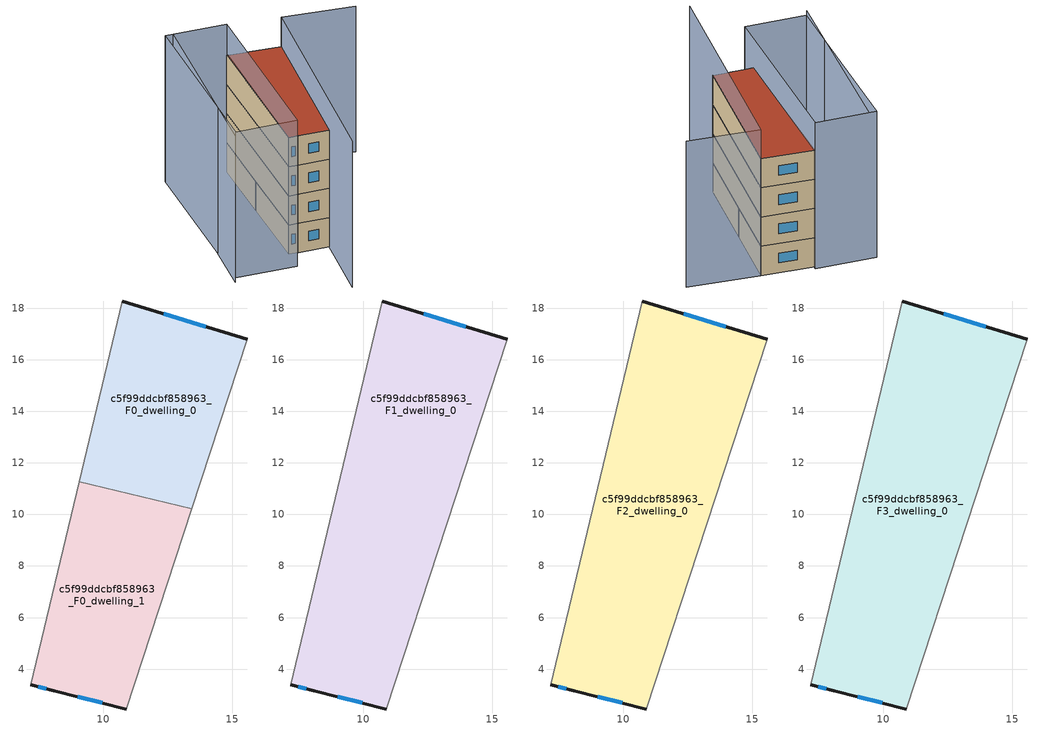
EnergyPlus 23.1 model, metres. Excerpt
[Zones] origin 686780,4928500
c5f99ddcbf858963_F0_dwelling_0
 floor ground (EU_floor_Construction): 15.58,16.79 13.42,10.22 9.05,11.26 10.73,18.28 z0
 wall outside (EU_wall_Construction): 15.58,16.79 10.73,18.28 z0:3
 wall adiabatic (EU_wall_Construction): 10.73,18.28 9.05,11.26 / 13.42,10.22 15.58,16.79 z0:3
 wall to c5f99ddcbf858963_F0_dwelling_1 (EU_wall_Construction): 9.05,11.26 13.42,10.22 z0:3
 window (EU_Window_Construction): 13.96,17.28 12.34,17.78 z1:2
c5f99ddcbf858963_F0_dwelling_1
 floor ground (EU_floor_Construction): 13.42,10.22 10.88,2.46 8.08,3.17 7.18,3.39 9.05,11.26 z0
 wall outside (EU_wall_Construction): 7.18,3.39 8.08,3.17 10.88,2.46 z0:3
 wall adiabatic (EU_wall_Construction): 9.05,11.26 7.18,3.39 / 10.88,2.46 13.42,10.22 z0:3
 window (EU_Window_Construction): 9.01,2.93 9.94,2.69 / 7.48,3.32 7.78,3.24 z1:2
c5f99ddcbf858963_F1_dwelling_0
 floor to c5f99ddcbf858963_F0_dwelling_0 (EU_floor_Construction): 15.58,16.78 13.42,10.22 9.05,11.26 10.73,18.28 z3
 floor to c5f99ddcbf858963_F0_dwelling_1 (EU_floor_Construction): 13.42,10.22 10.88,2.46 8.08,3.17 7.18,3.39 9.05,11.26 z3
 wall outside (EU_wall_Construction): 7.18,3.39 8.08,3.17 10.88,2.46 / 15.58,16.79 10.73,18.28 z3:6
 wall adiabatic (EU_wall_Construction): 10.73,18.28 7.18,3.39 / 10.88,2.46 15.58,16.79 z3:6
 window (EU_Window_Construction): 7.48,3.32 7.78,3.24 / 13.96,17.28 12.34,17.78 / 9.01,2.93 9.94,2.69 z4:5
c5f99ddcbf858963_F2_dwelling_0
 floor to c5f99ddcbf858963_F1_dwelling_0 (EU_floor_Construction): 15.58,16.79 10.88,2.46 8.08,3.17 7.18,3.39 10.73,18.28 z6
 wall outside (EU_wall_Construction): 7.18,3.39 8.08,3.17 10.88,2.46 / 15.58,16.79 10.73,18.28 z6:9
 wall adiabatic (EU_wall_Construction): 10.73,18.28 7.18,3.39 / 10.88,2.46 15.58,16.79 z6:9
 window (EU_Window_Construction): 7.48,3.32 7.78,3.24 / 13.96,17.28 12.34,17.78 / 9.01,2.93 9.94,2.69 z7:8
c5f99ddcbf858963_F3_dwelling_0
 floor to c5f99ddcbf858963_F2_dwelling_0 (EU_floor_Construction): 15.58,16.79 10.88,2.46 8.08,3.17 7.18,3.39 10.73,18.28 z9
 wall outside (EU_wall_Construction): 7.18,3.39 8.08,3.17 10.88,2.46 / 15.58,16.79 10.73,18.28 z9:12
 wall adiabatic (EU_wall_Construction): 10.73,18.28 7.18,3.39 / 10.88,2.46 15.58,16.79 z9:12
 window (EU_Window_Construction): 7.48,3.32 7.78,3.24 / 13.96,17.28 12.34,17.78 / 9.01,2.93 9.94,2.69 z10:11
 roof outside (EU_roof_Construction): 10.88,2.46 15.58,16.79 10.73,18.28 7.18,3.39 8.08,3.17 z12
shading: 8.61,-4.45 15.6,16.85 / 15.6,16.85 22.13,14.71 / 5.99,19.72 0.58,2.1 / 1.01,2.67 5.3,19.94 / 5.3,19.94 10.93,18.54 / 10.93,18.54 6.65,1.27 / 6.65,1.27 1.01,2.67 z0:15
[Building]
EU S2 Campaign: North Axis=0; Terrain=City; Solar Distribution=FullExterior
[Site:Location]
Bologna: Latitude=44.5; Longitude=11.25; Time Zone=1; Elevation=37
[SizingPeriod:WeatherFileDays]
AnnualSizingPeriod: Begin Month=1; Begin Day of Month=1; End Month=12; End Day of Month=31; Day of Week for Start Day=Monday; Use Weather File Daylight Saving Period=No; Use Weather File Rain and Snow Indicators=No
[MATERIAL]
EU_InternalMass_Material: Roughness=MediumRough; Thickness=0.1; Conductivity=1; Density=1800; Specific Heat=900; Thermal Absorptance=0.9; Solar Absorptance=0.7; Visible Absorptance=0.7
[MATERIAL:NOMASS] Roughness=MediumRough; Thermal Absorptance=0.9; Solar Absorptance=0.7; Visible Absorptance=0.7
Name | Thermal Resistance
EU_wall_NoMass | 0.937881
EU_roof_NoMass | 0.548572
EU_floor_NoMass | 0.71348
[WINDOWMATERIAL:SIMPLEGLAZINGSYSTEM]
EU_Window_SimpleGlazing: UFactor=4.25633; Solar Heat Gain Coefficient=0.85; Visible Transmittance=0.85
[CONSTRUCTION]
EU_wall_Construction: EU_wall_NoMass
EU_roof_Construction: EU_roof_NoMass
EU_floor_Construction: EU_floor_NoMass
EU_InternalMass_Construction: EU_InternalMass_Material
EU_Window_Construction: EU_Window_SimpleGlazing
[ZONE] Type=1; Multiplier=1; Ceiling Height=autocalculate; Floor Area=autocalculate; Part of Total Floor Area=Yes
Name | Volume
c5f99ddcbf858963_F0_dwelling_0 | 101.182
c5f99ddcbf858963_F1_dwelling_0; c5f99ddcbf858963_F2_dwelling_0; c5f99ddcbf858963_F3_dwelling_0 | 202.353
c5f99ddcbf858963_F0_dwelling_1 | 101.18
[INTERNALMASS] Construction=EU_InternalMass_Construction
Name | Zone or ZoneList | Surface Area
c5f99ddcbf858963_F0_dwelling_0_EU_InternalMass | c5f99ddcbf858963_F0_dwelling_0 | 33.7272
c5f99ddcbf858963_F0_dwelling_1_EU_InternalMass | c5f99ddcbf858963_F0_dwelling_1 | 33.7262
c5f99ddcbf858963_F1_dwelling_0_EU_InternalMass | c5f99ddcbf858963_F1_dwelling_0 | 67.4507
c5f99ddcbf858963_F2_dwelling_0_EU_InternalMass | c5f99ddcbf858963_F2_dwelling_0 | 67.4507
c5f99ddcbf858963_F3_dwelling_0_EU_InternalMass | c5f99ddcbf858963_F3_dwelling_0 | 67.4507
[OTHEREQUIPMENT] Fuel Type=Electricity; Design Level Calculation Method=Watts/Area; Power per Zone Floor Area=1; Fraction Latent=0; Fraction Radiant=0; Fraction Lost=0; Carbon Dioxide Generation Rate=0; EndUse Subcategory=EU_Step8_InternalGains
Name | Zone or ZoneList or Space or SpaceList | Schedule
EU_Step8_InternalGain_c5f99ddcbf858963_F0_dwelling_0_f000 | c5f99ddcbf858963_F0_dwelling_0 | EU_Step8_GainSchedule_c5f99ddcbf858963_F0_dwelling_0_f000
EU_Step8_InternalGain_c5f99ddcbf858963_F0_dwelling_1_f000 | c5f99ddcbf858963_F0_dwelling_1 | EU_Step8_GainSchedule_c5f99ddcbf858963_F0_dwelling_1_f000
EU_Step8_InternalGain_c5f99ddcbf858963_F1_dwelling_0_f000 | c5f99ddcbf858963_F1_dwelling_0 | EU_Step8_GainSchedule_c5f99ddcbf858963_F1_dwelling_0_f000
EU_Step8_InternalGain_c5f99ddcbf858963_F2_dwelling_0_f000 | c5f99ddcbf858963_F2_dwelling_0 | EU_Step8_GainSchedule_c5f99ddcbf858963_F2_dwelling_0_f000
EU_Step8_InternalGain_c5f99ddcbf858963_F3_dwelling_0_f000 | c5f99ddcbf858963_F3_dwelling_0 | EU_Step8_GainSchedule_c5f99ddcbf858963_F3_dwelling_0_f000
[ZONEVENTILATION:DESIGNFLOWRATE] Schedule=EU_AlwaysOn; Design Flow Rate Calculation Method=AirChanges/Hour; Air Changes per Hour=0.687892; Ventilation Type=Natural; Fan Pressure Rise=0; Fan Total Efficiency=1; Constant Term Coefficient=1; Temperature Term Coefficient=0; Velocity Term Coefficient=0; Velocity Squared Term Coefficient=0; Minimum Indoor Temperature=-100; Maximum Indoor Temperature=100; Delta Temperature=-100; Minimum Outdoor Temperature=-100; Maximum Outdoor Temperature=100; Maximum Wind Speed=40
Name | Zone or ZoneList or Space or SpaceList
EU_ConstantAir_c5f99ddcbf858963_F0_dwelling_0 | c5f99ddcbf858963_F0_dwelling_0
EU_ConstantAir_c5f99ddcbf858963_F0_dwelling_1 | c5f99ddcbf858963_F0_dwelling_1
EU_ConstantAir_c5f99ddcbf858963_F1_dwelling_0 | c5f99ddcbf858963_F1_dwelling_0
EU_ConstantAir_c5f99ddcbf858963_F2_dwelling_0 | c5f99ddcbf858963_F2_dwelling_0
EU_ConstantAir_c5f99ddcbf858963_F3_dwelling_0 | c5f99ddcbf858963_F3_dwelling_0
[HVACTEMPLATE:THERMOSTAT] Constant Heating Setpoint=20; Constant Cooling Setpoint=50
EU_HeatOnly_c5f99ddcbf858963_F0_dwelling_0; EU_HeatOnly_c5f99ddcbf858963_F0_dwelling_1; EU_HeatOnly_c5f99ddcbf858963_F1_dwelling_0; EU_HeatOnly_c5f99ddcbf858963_F2_dwelling_0; EU_HeatOnly_c5f99ddcbf858963_F3_dwelling_0
[HVACTEMPLATE:ZONE:IDEALLOADSAIRSYSTEM] System Availability Schedule=EU_AlwaysOn; Maximum Heating Supply Air Temperature=50; Minimum Cooling Supply Air Temperature=13; Maximum Heating Supply Air Humidity Ratio=0.0156; Minimum Cooling Supply Air Humidity Ratio=0.0077; Heating Limit=NoLimit; Cooling Limit=NoLimit; Heating Availability Schedule=EU_AlwaysOn; Cooling Availability Schedule=EU_CoolingOff; Dehumidification Control Type=ConstantSensibleHeatRatio; Cooling Sensible Heat Ratio=0.7; Dehumidification Setpoint=60; Humidification Control Type=None; Humidification Setpoint=30; Outdoor Air Method=None; Outdoor Air Flow Rate per Person=0.00944; Outdoor Air Flow Rate per Zone Floor Area=0; Outdoor Air Flow Rate per Zone=0; Demand Controlled Ventilation Type=None; Outdoor Air Economizer Type=NoEconomizer; Heat Recovery Type=None; Sensible Heat Recovery Effectiveness=0.7; Latent Heat Recovery Effectiveness=0.65
Name | Template Thermostat
c5f99ddcbf858963_F0_dwelling_0 | EU_HeatOnly_c5f99ddcbf858963_F0_dwelling_0
c5f99ddcbf858963_F0_dwelling_1 | EU_HeatOnly_c5f99ddcbf858963_F0_dwelling_1
c5f99ddcbf858963_F1_dwelling_0 | EU_HeatOnly_c5f99ddcbf858963_F1_dwelling_0
c5f99ddcbf858963_F2_dwelling_0 | EU_HeatOnly_c5f99ddcbf858963_F2_dwelling_0
c5f99ddcbf858963_F3_dwelling_0 | EU_HeatOnly_c5f99ddcbf858963_F3_dwelling_0
[SIZING:ZONE] Zone Cooling Design Supply Air Temperature Input Method=SupplyAirTemperature; Zone Cooling Design Supply Air Temperature=13; Zone Heating Design Supply Air Temperature Input Method=SupplyAirTemperature; Zone Heating Design Supply Air Temperature=50; Zone Cooling Design Supply Air Humidity Ratio=0.008; Zone Heating Design Supply Air Humidity Ratio=0.008; Cooling Design Air Flow Method=DesignDay; Cooling Design Air Flow Rate=0; Cooling Minimum Air Flow per Zone Floor Area=0.000762; Cooling Minimum Air Flow=0; Cooling Minimum Air Flow Fraction=0.2; Heating Design Air Flow Method=DesignDay; Heating Design Air Flow Rate=0; Heating Maximum Air Flow per Zone Floor Area=0.002032; Heating Maximum Air Flow=0.141576; Heating Maximum Air Flow Fraction=0.3; Account for Dedicated Outdoor Air System=No; Dedicated Outdoor Air System Control Strategy=NeutralSupplyAir; Dedicated Outdoor Air Low Setpoint Temperature for Design=autosize; Dedicated Outdoor Air High Setpoint Temperature for Design=autosize; Zone Load Sizing Method=Sensible Load Only No Latent Load; Zone Latent Cooling Design Supply Air Humidity Ratio Input Method=HumidityRatioDifference; Zone Cooling Design Supply Air Humidity Ratio Difference=0.005; Zone Latent Heating Design Supply Air Humidity Ratio Input Method=HumidityRatioDifference; Zone Humidification Design Supply Air Humidity Ratio Difference=0.005
c5f99ddcbf858963_F0_dwelling_0; c5f99ddcbf858963_F0_dwelling_1; c5f99ddcbf858963_F1_dwelling_0; c5f99ddcbf858963_F2_dwelling_0; c5f99ddcbf858963_F3_dwelling_0
[SCHEDULE:CONSTANT]
Name | Hourly Value
EU_AlwaysOn | 1
EU_CoolingOff | 0
[SCHEDULE:FILE] Column Number=1; Rows to Skip at Top=0; Number of Hours of Data=8760; Column Separator=Comma; Interpolate to Timestep=No; Minutes per Item=60; Adjust Schedule for Daylight Savings=Yes
Name | File
EU_Step8_GainSchedule_c5f99ddcbf858963_F0_dwelling_0_f000 | ../../schedules/c5f99ddcbf858963/c5f99ddcbf858963_F0_dwelling_0_f000_gain.csv
EU_Step8_GainSchedule_c5f99ddcbf858963_F0_dwelling_1_f000 | ../../schedules/c5f99ddcbf858963/c5f99ddcbf858963_F0_dwelling_1_f000_gain.csv
EU_Step8_GainSchedule_c5f99ddcbf858963_F1_dwelling_0_f000 | ../../schedules/c5f99ddcbf858963/c5f99ddcbf858963_F1_dwelling_0_f000_gain.csv
EU_Step8_GainSchedule_c5f99ddcbf858963_F2_dwelling_0_f000 | ../../schedules/c5f99ddcbf858963/c5f99ddcbf858963_F2_dwelling_0_f000_gain.csv
EU_Step8_GainSchedule_c5f99ddcbf858963_F3_dwelling_0_f000 | ../../schedules/c5f99ddcbf858963/c5f99ddcbf858963_F3_dwelling_0_f000_gain.csv
